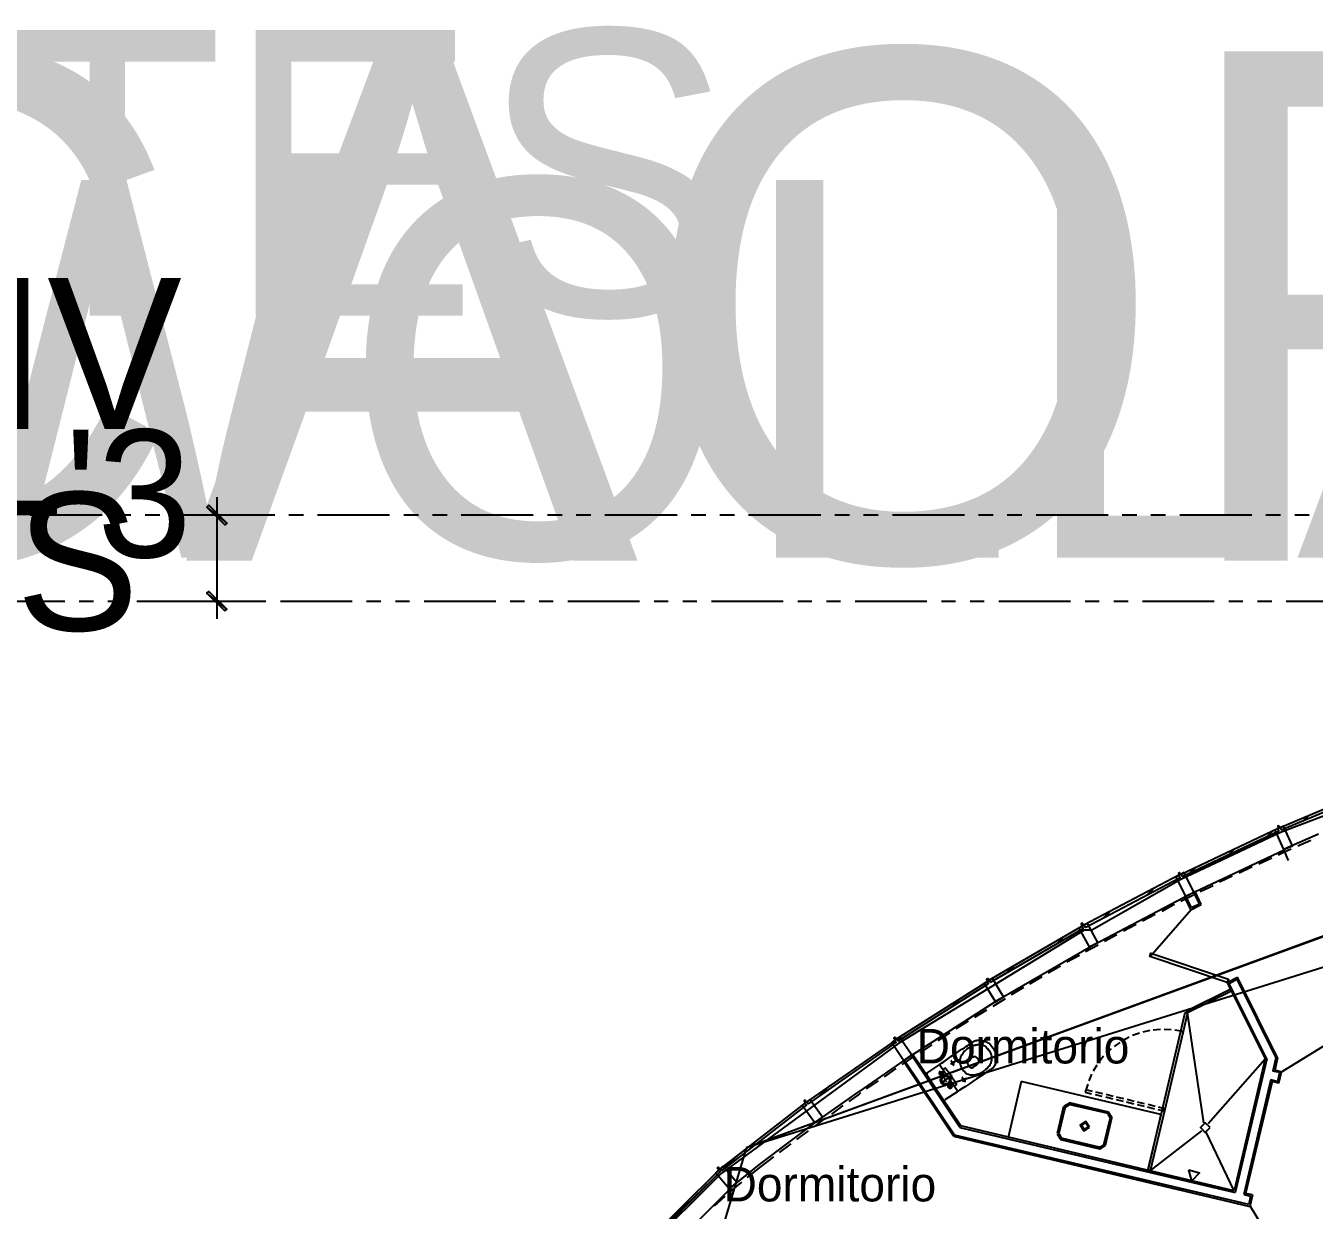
# Model space of a CAD drawing. Header units: feet. Extents: x -84 to 198, y -22 to 181.
# Drawn here: x 11.62 to 56.45, y 139.07 to 180.29 of the extents above; entities that cross this region are included whole.
import ezdxf
from ezdxf.enums import TextEntityAlignment as Align

# ---------------------------------------------------------------- set-up
doc = ezdxf.new("R2010")
doc.units = ezdxf.units.FT
for name, color, linetype in [('A-AREA-UNIDAD', 30, 'CONTINUOUS'), ('A-LINEA', 7, 'CONTINUOUS'), ('A-LINEA-FINA', 9, 'CONTINUOUS'), ('A-NOMBRE-ESPACIO', 2, 'CONTINUOUS'), ('A-TEXTO-PDF', 3, 'CONTINUOUS')]:
    doc.layers.add(name, color=color, linetype=linetype)

msp = doc.modelspace()

# ---------------------------------------------------------------- linework, layer by layer
at = {"layer": 'A-AREA-UNIDAD'}
msp.add_lwpolyline([(95.28, 161.8489), (92.96, 160.8533), (91.12, 160.3733), (91.072, 159.9822), (88.448, 159.9822), (80.832, 159.3422), (73.312, 158.0622), (66.368, 156.3022), (58.752, 153.6889), (58.72, 153.5289), (55.28, 152.2133), (51.808, 150.5778), (48.72, 148.8178), (48.448, 148.8178), (42, 144.8889), (35.808, 140.3378), (33.2, 137.7422)], dxfattribs=at)
at = {"layer": 'A-LINEA'}
for p, q in [((14.28, 163.2578), (11.7733, 163.2578)), ((15.28, 163.2578), (14.7733, 163.2578)), ((16.28, 163.2578), (15.7733, 163.2578)), ((19.28, 163.2578), (16.7733, 163.2578)), ((19.8133, 163.2578), (17.0267, 163.2578)), ((20.28, 163.2578), (19.7733, 163.2578)), ((21.28, 163.2578), (20.7733, 163.2578)), ((24.28, 163.2578), (21.7733, 163.2578)), ((25.28, 163.2578), (24.7733, 163.2578)), ((26.28, 163.2578), (25.7733, 163.2578)), ((29.28, 163.2578), (26.7733, 163.2578)), ((30.28, 163.2578), (29.7733, 163.2578)), ((31.28, 163.2578), (30.7733, 163.2578)), ((34.28, 163.2578), (31.7733, 163.2578)), ((35.28, 163.2578), (34.7733, 163.2578)), ((36.28, 163.2578), (35.7733, 163.2578)), ((39.28, 163.2578), (36.7733, 163.2578)), ((40.28, 163.2578), (39.7733, 163.2578)), ((41.28, 163.2578), (40.7733, 163.2578)), ((44.28, 163.2578), (41.7733, 163.2578)), ((45.28, 163.2578), (44.7733, 163.2578)), ((46.28, 163.2578), (45.7733, 163.2578)), ((49.28, 163.2578), (46.7733, 163.2578)), ((50.28, 163.2578), (49.7733, 163.2578)), ((51.28, 163.2578), (50.7733, 163.2578)), ((54.28, 163.2578), (51.7733, 163.2578)), ((55.28, 163.2578), (54.7733, 163.2578)), ((56.28, 163.2578), (55.7733, 163.2578)), ((12.9733, 160.2578), (10.48, 160.2578)), ((13.9733, 160.2578), (13.48, 160.2578)), ((14.9733, 160.2578), (14.48, 160.2578)), ((17.9733, 160.2578), (15.48, 160.2578)), ((19.8133, 160.2578), (17.0267, 160.2578)), ((18.9733, 160.2578), (18.48, 160.2578)), ((19.9733, 160.2578), (19.48, 160.2578)), ((22.9733, 160.2578), (20.48, 160.2578)), ((23.9733, 160.2578), (23.48, 160.2578)), ((24.9733, 160.2578), (24.48, 160.2578)), ((27.9733, 160.2578), (25.48, 160.2578)), ((28.9733, 160.2578), (28.48, 160.2578)), ((29.9733, 160.2578), (29.48, 160.2578)), ((32.9733, 160.2578), (30.48, 160.2578)), ((33.9733, 160.2578), (33.48, 160.2578)), ((34.9733, 160.2578), (34.48, 160.2578)), ((37.9733, 160.2578), (35.48, 160.2578)), ((88.2115, 160.099), (36.6895, 141.2395)), ((88.0906, 160.0939), (36.6895, 141.2395)), ((38.9733, 160.2578), (38.48, 160.2578)), ((39.9733, 160.2578), (39.48, 160.2578)), ((42.9733, 160.2578), (40.48, 160.2578)), ((43.9733, 160.2578), (43.48, 160.2578)), ((44.9733, 160.2578), (44.48, 160.2578)), ((47.9733, 160.2578), (45.48, 160.2578)), ((48.9733, 160.2578), (48.48, 160.2578)), ((49.9733, 160.2578), (49.48, 160.2578)), ((52.9733, 160.2578), (50.48, 160.2578)), ((53.9733, 160.2578), (53.48, 160.2578)), ((54.9733, 160.2578), (54.48, 160.2578)), ((57.9733, 160.2578), (55.48, 160.2578)), ((96.7676, 160.0506), (36.6895, 141.2395)), ((56.08, 152.6311), (56.2533, 152.7911)), ((54.8267, 152.0844), (55.0133, 152.2711)), ((53.48, 151.4444), (53.6667, 151.6311)), ((56.3333, 151.9378), (55.88, 151.7378)), ((54.9733, 151.3244), (54.52, 151.1111)), ((52.1333, 150.8178), (52.32, 150.9911)), ((54.2933, 151.0178), (53.84, 150.8044)), ((50.64, 150.0444), (50.8533, 150.2444)), ((52.9333, 150.3644), (52.48, 150.1511)), ((52.2533, 150.0311), (51.8133, 149.8178)), ((51.9333, 149.9778), (52.3067, 150.1644)), ((52.1867, 149.6044), (51.9867, 150.0044)), ((52.2533, 150.1378), (52.4533, 149.7378)), ((52.52, 149.7111), (52.3067, 150.1644)), ((49.12, 149.2444), (49.3467, 149.4578)), ((50.92, 149.3644), (50.48, 149.1244)), ((52.1696, 149.5204), (50.7466, 147.884)), ((52.1867, 149.6044), (52.4533, 149.7378)), ((50.2533, 149.0178), (49.8133, 148.7778)), ((47.4933, 148.3378), (47.7467, 148.5911)), ((49.5867, 148.6578), (49.16, 148.4178)), ((48.9333, 148.2978), (48.4933, 148.0578)), ((45.76, 147.3378), (46.0133, 147.5778)), ((47.6267, 147.5644), (47.2, 147.3244)), ((48.28, 147.9378), (47.84, 147.6978)), ((46.9733, 147.1911), (46.5467, 146.9378)), ((53.4267, 146.9911), (53.7867, 147.1778)), ((53.4933, 146.9644), (53.76, 147.1111)), ((53.76, 147.1111), (55.12, 144.3778)), ((55.1733, 144.3778), (53.7867, 147.1778)), ((53.4267, 146.9911), (54.7467, 144.3378)), ((54.8, 144.3378), (53.4933, 146.9644)), ((53.52, 146.7111), (53.52, 146.7111)), ((43.84, 146.1511), (44.1467, 146.4444)), ((45.6933, 146.4311), (45.2667, 146.1644)), ((45.0533, 146.0311), (44.6267, 145.7778)), ((52.6133, 142.1111), (52.04, 145.9378)), ((58.7379, 145.9953), (55.3292, 143.889)), ((50.7333, 145.3244), (50.4933, 145.2711)), ((51.1067, 145.3644), (50.8533, 145.3378)), ((51.48, 145.3511), (51.2267, 145.3644)), ((51.8933, 145.2844), (51.6, 145.3378)), ((41.76, 144.8044), (41.8933, 144.9378)), ((41.9467, 144.9911), (42.0933, 145.1244)), ((43.1467, 144.8311), (42.7333, 144.5511)), ((43.7733, 145.2444), (43.36, 144.9644)), ((49.6933, 144.9111), (49.4933, 144.7644)), ((50.0133, 145.0978), (49.8, 144.9778)), ((50.3733, 145.2311), (50.1333, 145.1511)), ((42.44, 144.4711), (41.0667, 143.5111)), ((42.48, 144.4978), (42.1467, 144.2711)), ((44.12, 141.9511), (42.44, 144.4711)), ((44.16, 142.0044), (42.48, 144.4978)), ((49.12, 144.4311), (48.9733, 144.2311)), ((49.3867, 144.6844), (49.2133, 144.5244)), ((55.12, 144.3778), (55.0133, 143.9111)), ((55.1733, 144.3778), (55.08, 143.9511)), ((41.8933, 144.0044), (41.4933, 143.7111)), ((43.9067, 141.6444), (42.1467, 144.2711)), ((43.9333, 141.6844), (42.1867, 144.2978)), ((42.9733, 143.8444), (43.3867, 144.1244)), ((43.4588, 144.117), (43.3941, 144.1299)), ((43.44, 144.1111), (44.0267, 143.2444)), ((48.8933, 144.1244), (48.76, 143.9111)), ((52.76, 142.0844), (54.7467, 144.3378)), ((54.7467, 144.3378), (53.6667, 139.7511)), ((54.8, 144.3378), (53.7067, 139.6844)), ((55.08, 143.9511), (55.32, 143.8844)), ((41.0667, 143.5111), (40.6133, 143.2044)), ((41.28, 143.5778), (40.8667, 143.2978)), ((43.5467, 142.9111), (42.96, 143.7911)), ((42.9808, 143.8499), (42.9679, 143.7852)), ((46.2533, 143.5511), (45.8, 141.6044)), ((51.12, 142.4044), (46.2533, 143.5511)), ((48.7067, 143.8044), (48.6133, 143.5778)), ((54.9467, 143.6178), (54, 139.6178)), ((54.9867, 143.5511), (54.0667, 139.6578)), ((54.9467, 143.6178), (55.1867, 143.5511)), ((55.2267, 143.4978), (54.9867, 143.5511)), ((55.2533, 143.8578), (55.0133, 143.9111)), ((55.1867, 143.5511), (55.2533, 143.8578)), ((55.2267, 143.4978), (55.32, 143.8844)), ((39.2267, 143.0444), (39.6133, 143.4178)), ((44.0133, 143.1778), (43.6, 142.9111)), ((44.0326, 143.1723), (44.0455, 143.237)), ((48.5733, 143.4578), (48.48, 143.1778)), ((48.48, 143.1778), (48.7067, 143.1244)), ((48.8267, 143.0978), (49.0667, 143.0444)), ((49.0933, 143.1244), (48.8533, 143.1778)), ((49.4533, 143.0311), (49.2133, 143.0978)), ((40.0533, 142.7111), (39.6533, 142.4178)), ((43.5412, 142.9052), (43.6059, 142.8923)), ((47.7333, 142.6844), (47.5067, 141.7378)), ((47.7867, 142.6711), (47.56, 141.7111)), ((47.9383, 142.8), (47.7378, 142.6761)), ((47.923, 142.7351), (47.8027, 142.6608)), ((49.28, 142.4311), (47.92, 142.7511)), ((49.2933, 142.4844), (47.9333, 142.8044)), ((49.2, 143.0178), (49.44, 142.9511)), ((49.56, 142.9244), (49.8, 142.8711)), ((49.8267, 142.9511), (49.5733, 143.0044)), ((49.92, 142.8444), (50.1733, 142.7778)), ((50.1867, 142.8578), (49.9467, 142.9244)), ((50.2933, 142.7511), (50.5333, 142.6978)), ((50.5467, 142.7778), (50.3067, 142.8311)), ((50.6533, 142.6711), (50.8933, 142.6044)), ((50.92, 142.6844), (50.68, 142.7511)), ((51.2133, 142.5778), (51.2133, 142.5778)), ((39.44, 142.2711), (39.04, 141.9778)), ((49.1333, 141.3511), (49.36, 142.2978)), ((49.1867, 141.3378), (49.4133, 142.2844)), ((49.3573, 142.2948), (49.283, 142.4151)), ((49.4222, 142.2795), (49.2983, 142.48)), ((51.12, 142.4044), (50.6667, 140.4578)), ((38.84, 141.8311), (38.44, 141.5378)), ((54.1733, 139.2711), (43.9333, 141.6844)), ((44.12, 141.9511), (53.7067, 139.6844)), ((53.6667, 139.7511), (44.16, 142.0044)), ((47.5111, 141.7294), (47.635, 141.5289)), ((47.576, 141.7141), (47.6503, 141.5938)), ((50.7467, 140.4444), (52.5467, 141.8311)), ((53.6667, 139.7511), (52.6933, 141.7911)), ((36.6881, 141.2357), (28.3665, 113.3809)), ((36.6881, 141.2357), (28.3665, 113.3809)), ((38.24, 141.3778), (37.84, 141.0844)), ((43.9067, 141.6444), (54.2133, 139.2044)), ((47.6267, 141.5378), (48.9867, 141.2044)), ((47.64, 141.5911), (49, 141.2711)), ((48.995, 141.2089), (49.1955, 141.3328)), ((49.0103, 141.2738), (49.1307, 141.3481)), ((35.8667, 140.4711), (36.44, 141.0178)), ((37.64, 140.9244), (37.2, 140.5911)), ((36.2533, 139.9378), (37.1467, 140.6578)), ((37.2, 140.5911), (36.7067, 140.2044)), ((33.0933, 137.8178), (35.5067, 140.1244)), ((35.9467, 139.5511), (35.5733, 139.2178)), ((54, 139.6178), (54.24, 139.5644)), ((54.3067, 139.6044), (54.0667, 139.6578)), ((54.24, 139.5644), (54.1733, 139.2711)), ((54.3067, 139.6044), (54.2133, 139.2044)), ((54.2225, 139.209), (56.3288, 135.8003))]:
    msp.add_line(p, q, dxfattribs=at)
for points in [[(18.2667, 163.8844), (18.2667, 163.2578), (18.2667, 160.2578), (18.2667, 159.6444)], [(55.3067, 152.3111), (58.7467, 153.7511), (58.7067, 153.8311), (55.2667, 152.3778), (55.3067, 152.3111)], [(55.3867, 152.4311), (55.2533, 152.3778), (55.2133, 152.4444), (55.1867, 152.4311), (55.2133, 152.3644), (55.08, 152.2978), (55.3867, 151.6178), (55.6933, 151.7511), (55.3867, 152.4311)], [(51.8533, 150.6844), (55.2267, 152.2711), (55.2, 152.3511), (51.8267, 150.7511), (51.8533, 150.6844)], [(56.6, 152.1511), (55.3867, 151.6178), (55.5467, 151.2444)], [(42.4533, 144.4711), (45.4933, 146.4178), (48.7733, 148.3111), (52.12, 150.0711), (55.3867, 151.6044)], [(55.6533, 151.6311), (55.3333, 151.4978), (55.2, 151.4311)], [(48.48, 148.9111), (51.7867, 150.6444), (51.7467, 150.7244), (48.44, 148.9911), (48.48, 148.9111)], [(51.9333, 150.8178), (51.8, 150.7511), (51.76, 150.8178), (51.7333, 150.8044), (51.76, 150.7244), (51.64, 150.6711), (51.9733, 149.9911), (52.2667, 150.1378), (51.9333, 150.8178)], [(53.6, 150.6978), (53.4, 150.6044), (53.16, 150.4844)], [(51.9333, 149.9778), (52.16, 149.5244), (52.52, 149.7111)], [(51.5867, 149.7111), (51.5067, 149.6711), (51.1467, 149.4711)], [(45.1867, 147.0044), (48.4133, 148.8711), (48.3733, 148.9511), (45.1467, 147.0711), (45.1867, 147.0044)], [(48.56, 149.0444), (48.4267, 148.9778), (48.3867, 149.0578), (48.3467, 149.0311), (48.3867, 148.9644), (48.2667, 148.8844), (48.6267, 148.2311), (48.92, 148.3911), (48.56, 149.0444)], [(53.4267, 146.9911), (50.7333, 147.8978), (50.7733, 148.0178), (53.4667, 147.1111), (53.4267, 146.9911)], [(45.2533, 147.1378), (45.1333, 147.0711), (45.08, 147.1378), (45.0533, 147.1111), (45.0933, 147.0444), (44.9733, 146.9644), (45.36, 146.3244), (45.64, 146.4978), (45.2533, 147.1378)], [(41.9733, 144.9644), (45.12, 146.9644), (45.08, 147.0311), (41.9333, 145.0311), (41.9733, 144.9644)], [(46.3333, 146.8178), (45.9333, 146.5778), (45.9067, 146.5644)], [(53.5733, 146.6978), (52.04, 145.9378), (52.0133, 146.0044), (53.5333, 146.7644), (53.5733, 146.6978)], [(52.04, 145.9378), (51.8933, 145.2844), (51.8133, 145.2978), (51.96, 145.9511), (52.04, 145.9378)], [(52.0667, 145.9911), (52.0667, 145.9911), (52.0667, 145.9911)], [(44.4133, 145.6444), (44.1333, 145.4711), (43.9867, 145.3778)], [(51.16, 142.5378), (51.8133, 145.2978), (51.8933, 145.2844), (51.24, 142.5244), (51.16, 142.5378)], [(51.8667, 145.3244), (51.8667, 145.3244), (51.8667, 145.3244)], [(38.8533, 142.7778), (41.9067, 144.9111), (41.8667, 144.9778), (38.8, 142.8444), (38.8533, 142.7778)], [(42.0267, 145.0978), (41.9067, 145.0178), (41.8667, 145.0844), (41.8267, 145.0578), (41.88, 144.9911), (41.76, 144.9111), (42.1733, 144.2844), (42.4533, 144.4711), (42.0267, 145.0978)], [(43.3867, 144.1244), (43.4133, 144.1378), (43.48, 144.1911), (43.5733, 144.2444), (43.6933, 144.3244), (43.8133, 144.4178), (43.9467, 144.4978), (44.08, 144.5911), (44.1867, 144.6711), (44.28, 144.7244), (44.3467, 144.7644), (44.4, 144.8044), (44.44, 144.8311), (44.4667, 144.8444), (44.48, 144.8578), (44.4933, 144.8578), (44.4933, 144.8711), (44.5067, 144.8711), (44.52, 144.8844), (44.5333, 144.8844), (44.5467, 144.8978), (44.5467, 144.9111), (44.56, 144.9111), (44.5733, 144.9244), (44.5867, 144.9378), (44.6, 144.9378), (44.6133, 144.9511), (44.6267, 144.9511), (44.64, 144.9644), (44.6533, 144.9644), (44.6667, 144.9778), (44.68, 144.9778), (44.7067, 144.9778), (44.72, 144.9911), (44.7333, 144.9911), (44.7467, 144.9911), (44.7733, 144.9911), (44.7867, 144.9911), (44.8, 144.9911), (44.8267, 144.9778), (44.84, 144.9778), (44.8667, 144.9778), (44.88, 144.9778), (44.9067, 144.9644), (44.92, 144.9644), (44.9467, 144.9644), (44.9733, 144.9511), (44.9867, 144.9511), (45.0133, 144.9378), (45.04, 144.9378), (45.0667, 144.9244), (45.0933, 144.8978), (45.1333, 144.8844), (45.16, 144.8578), (45.2, 144.8178), (45.24, 144.7644), (45.28, 144.7111), (45.32, 144.6444), (45.3467, 144.5911), (45.3733, 144.5378), (45.3867, 144.4978), (45.3867, 144.4578), (45.4, 144.4311), (45.4, 144.4044), (45.3867, 144.3778), (45.3867, 144.3511), (45.3867, 144.3244), (45.3867, 144.2978), (45.3867, 144.2844), (45.3733, 144.2578), (45.3733, 144.2444), (45.3733, 144.2178), (45.36, 144.2044), (45.36, 144.1778), (45.36, 144.1644), (45.3467, 144.1511), (45.3467, 144.1244), (45.3333, 144.1111), (45.3333, 144.0978), (45.32, 144.0844), (45.3067, 144.0711), (45.3067, 144.0578), (45.2933, 144.0444), (45.28, 144.0311), (45.2667, 144.0178), (45.2533, 144.0178), (45.2533, 144.0044), (45.24, 143.9911), (45.2267, 143.9911), (45.2133, 143.9778), (45.2, 143.9644), (45.1867, 143.9644), (45.1733, 143.9511), (45.16, 143.9511), (45.1467, 143.9378), (45.1333, 143.9244), (45.12, 143.9244), (45.1067, 143.9111), (45.0933, 143.8978), (45.0667, 143.8844), (45.0267, 143.8578), (44.9867, 143.8311), (44.92, 143.7778), (44.8267, 143.7244), (44.7067, 143.6444), (44.5867, 143.5644), (44.4533, 143.4711), (44.32, 143.3778), (44.2, 143.3111), (44.1067, 143.2444), (44.04, 143.2044), (44.0133, 143.1778)], [(44.2, 143.9911), (44.2533, 143.9244), (44.2933, 143.8844), (44.3333, 143.8444), (44.3733, 143.8178), (44.4133, 143.8044), (44.4533, 143.7911), (44.48, 143.7778), (44.52, 143.7778), (44.5467, 143.7778), (44.5733, 143.7778), (44.6, 143.7778), (44.6267, 143.7778), (44.64, 143.7778), (44.6667, 143.7911), (44.68, 143.7911), (44.7067, 143.8044), (44.72, 143.8044), (44.7467, 143.8044), (44.76, 143.8178), (44.7867, 143.8178), (44.8, 143.8311), (44.8267, 143.8311), (44.84, 143.8444), (44.8667, 143.8578), (44.8933, 143.8711), (44.92, 143.8844), (44.9333, 143.8978), (44.96, 143.9111), (44.9867, 143.9378), (45, 143.9511), (45.0267, 143.9644), (45.04, 143.9911), (45.0667, 144.0044), (45.08, 144.0178), (45.0933, 144.0311), (45.1067, 144.0578), (45.12, 144.0711), (45.1333, 144.0844), (45.1467, 144.0978), (45.16, 144.1111), (45.1733, 144.1244), (45.1733, 144.1378), (45.1867, 144.1644), (45.2, 144.1778), (45.2133, 144.1911), (45.2133, 144.2178), (45.2267, 144.2444), (45.2267, 144.2711), (45.24, 144.2978), (45.24, 144.3378), (45.24, 144.3778), (45.24, 144.4178), (45.2267, 144.4578), (45.2133, 144.5111), (45.1867, 144.5644), (45.1467, 144.6178), (45.1067, 144.6711), (45.0667, 144.7111), (45.0267, 144.7511), (45, 144.7778), (44.96, 144.7911), (44.92, 144.8044), (44.8933, 144.8178), (44.8533, 144.8311), (44.8267, 144.8311), (44.8, 144.8311), (44.7867, 144.8311), (44.76, 144.8311), (44.7467, 144.8311), (44.72, 144.8311), (44.7067, 144.8178), (44.68, 144.8178), (44.6667, 144.8178), (44.6533, 144.8044), (44.6267, 144.8044), (44.6133, 144.8044), (44.5867, 144.7911), (44.5733, 144.7778), (44.5467, 144.7778), (44.52, 144.7644), (44.5067, 144.7511), (44.48, 144.7378), (44.4533, 144.7244), (44.4267, 144.7111), (44.4, 144.6978), (44.3867, 144.6844), (44.36, 144.6711), (44.3333, 144.6444), (44.32, 144.6311), (44.3067, 144.6178), (44.2933, 144.6044), (44.2667, 144.5911), (44.2533, 144.5644), (44.24, 144.5511), (44.2267, 144.5378), (44.2267, 144.5244), (44.2133, 144.5111), (44.2, 144.4844), (44.1867, 144.4711), (44.1733, 144.4578), (44.16, 144.4311), (44.1467, 144.4044), (44.1467, 144.3778), (44.1333, 144.3511), (44.12, 144.3244), (44.12, 144.2844), (44.12, 144.2444), (44.12, 144.2044), (44.1333, 144.1511), (44.1467, 144.1111), (44.1733, 144.0444), (44.2133, 143.9911)], [(51.84, 145.2444), (51.84, 145.2444), (51.84, 145.2444)], [(42.52, 144.4178), (42.36, 144.3111), (42.1067, 144.1378)], [(44.36, 144.2178), (44.36, 144.2311), (44.36, 144.2444), (44.36, 144.2578), (44.36, 144.2711), (44.36, 144.2844), (44.3733, 144.2844), (44.3733, 144.2978), (44.3867, 144.2978), (44.3867, 144.3111), (44.4, 144.3111), (44.4133, 144.3244), (44.4267, 144.3244), (44.44, 144.3378), (44.4533, 144.3511), (44.4667, 144.3644), (44.48, 144.3644), (44.4933, 144.3778), (44.5067, 144.3778), (44.52, 144.3911), (44.5333, 144.3911), (44.5467, 144.4044), (44.56, 144.4044), (44.5733, 144.4044), (44.5867, 144.4044), (44.6, 144.4044), (44.6133, 144.4178), (44.6267, 144.4178), (44.64, 144.4178), (44.6533, 144.4178), (44.6667, 144.4178), (44.68, 144.4044), (44.7067, 144.3911), (44.72, 144.3778), (44.7467, 144.3511), (44.76, 144.3111), (44.7733, 144.2844), (44.7733, 144.2711), (44.7733, 144.2444), (44.7733, 144.2311), (44.76, 144.2178), (44.76, 144.2044), (44.7467, 144.2044), (44.7467, 144.1911), (44.7333, 144.1778), (44.7333, 144.1644), (44.72, 144.1644), (44.72, 144.1511), (44.72, 144.1378), (44.7067, 144.1378), (44.7067, 144.1244), (44.6933, 144.1244), (44.68, 144.1111), (44.6667, 144.0978), (44.6533, 144.0978), (44.64, 144.0844), (44.6267, 144.0711), (44.6133, 144.0711), (44.6, 144.0578), (44.5867, 144.0444), (44.5733, 144.0444), (44.5733, 144.0311), (44.56, 144.0311), (44.5467, 144.0311), (44.5333, 144.0178), (44.5333, 144.0311), (44.52, 144.0311), (44.5067, 144.0311), (44.4933, 144.0311), (44.4933, 144.0444), (44.48, 144.0444), (44.4667, 144.0711), (44.4533, 144.0844), (44.4267, 144.1111), (44.4133, 144.1511), (44.4, 144.1778), (44.3733, 144.1911), (44.3733, 144.2178), (44.36, 144.2178)], [(43.9333, 143.3911), (43.9333, 143.4044), (43.9467, 143.4044), (43.96, 143.4178), (43.9733, 143.4178), (43.9867, 143.4311), (44, 143.4444), (44, 143.4578), (44, 143.4711), (43.9733, 143.4978), (43.9467, 143.5511), (43.8933, 143.6311), (43.84, 143.7111), (43.7867, 143.7911), (43.7333, 143.8711), (43.68, 143.9378), (43.6533, 143.9778), (43.64, 144.0044), (43.6267, 144.0178), (43.6133, 144.0178), (43.6, 144.0044), (43.5867, 144.0044), (43.5867, 143.9911), (43.5733, 143.9911), (43.56, 143.9778), (43.5467, 143.9644)], [(43.96, 144.2444), (43.9467, 144.2311), (43.9333, 144.2311), (43.9067, 144.2178), (43.8933, 144.1911), (43.8667, 144.1778), (43.84, 144.1644), (43.8133, 144.1511), (43.8, 144.1378)], [(43.92, 144.1111), (43.9067, 144.1244), (43.8933, 144.1511), (43.88, 144.1778), (43.8667, 144.2044), (43.84, 144.2311), (43.8267, 144.2444), (43.8267, 144.2578), (43.8133, 144.2711)], [(43.9067, 144.2044), (43.9067, 144.1911), (43.9067, 144.1778), (43.9067, 144.1644), (43.8933, 144.1644), (43.8933, 144.1511), (43.88, 144.1511), (43.8667, 144.1511), (43.8533, 144.1511), (43.8533, 144.1644), (43.84, 144.1644), (43.84, 144.1778), (43.84, 144.1911), (43.84, 144.2044), (43.8533, 144.2044), (43.8533, 144.2178), (43.8667, 144.2178), (43.88, 144.2178), (43.8933, 144.2178), (43.8933, 144.2044), (43.9067, 144.2044)], [(43.5467, 143.8844), (43.5333, 143.8711), (43.5067, 143.8578), (43.4933, 143.8444), (43.4667, 143.8178), (43.44, 143.8044), (43.4133, 143.7911), (43.4, 143.7778)], [(43.5467, 143.7244), (43.5333, 143.7244), (43.5333, 143.7378), (43.5067, 143.7644), (43.4933, 143.8044), (43.4667, 143.8311), (43.4533, 143.8578), (43.4267, 143.8844), (43.4267, 143.8978), (43.4133, 143.9111)], [(43.52, 143.8578), (43.5333, 143.8444), (43.5333, 143.8311), (43.5333, 143.8178), (43.52, 143.8044), (43.52, 143.7911), (43.5067, 143.7778), (43.4933, 143.7778), (43.48, 143.7778), (43.48, 143.7644), (43.4667, 143.7644), (43.4533, 143.7778), (43.44, 143.7778), (43.4267, 143.7911), (43.4133, 143.8044), (43.4133, 143.8178), (43.4133, 143.8311), (43.4133, 143.8444), (43.4133, 143.8578), (43.4267, 143.8711), (43.44, 143.8844), (43.4533, 143.8844), (43.4667, 143.8844), (43.48, 143.8844), (43.4933, 143.8844), (43.5067, 143.8844), (43.52, 143.8711), (43.52, 143.8578)], [(43.4933, 143.8444), (43.5067, 143.8444), (43.5067, 143.8311), (43.5067, 143.8178), (43.4933, 143.8178), (43.4933, 143.8044), (43.48, 143.8044), (43.4667, 143.8044), (43.4533, 143.8044), (43.44, 143.8178), (43.44, 143.8311), (43.44, 143.8444), (43.4533, 143.8444), (43.4533, 143.8578), (43.4667, 143.8578), (43.48, 143.8578), (43.4933, 143.8578), (43.4933, 143.8444)], [(43.7733, 143.6978), (43.7867, 143.6711), (43.8, 143.6444), (43.8, 143.6044), (43.8, 143.5778), (43.8, 143.5511), (43.7867, 143.5244), (43.7733, 143.4978), (43.7467, 143.4711), (43.72, 143.4578), (43.6933, 143.4444), (43.6667, 143.4311), (43.64, 143.4178), (43.6133, 143.4311), (43.5733, 143.4311), (43.5467, 143.4444), (43.52, 143.4578), (43.5067, 143.4711), (43.48, 143.4978), (43.4667, 143.5244), (43.4533, 143.5644), (43.4533, 143.5911), (43.4533, 143.6178), (43.4533, 143.6444), (43.4667, 143.6711), (43.48, 143.6978), (43.5067, 143.7244), (43.5333, 143.7511), (43.56, 143.7644), (43.5867, 143.7644), (43.6133, 143.7778), (43.64, 143.7778), (43.68, 143.7644), (43.7067, 143.7511), (43.7333, 143.7378), (43.7467, 143.7244), (43.7733, 143.6978)], [(43.8533, 143.7511), (43.84, 143.7511), (43.8133, 143.7244), (43.76, 143.6844), (43.6933, 143.6444), (43.6267, 143.6044), (43.5733, 143.5644), (43.52, 143.5244), (43.48, 143.4978), (43.4667, 143.4978)], [(43.7333, 143.6711), (43.7467, 143.6578), (43.76, 143.6311), (43.76, 143.6044), (43.76, 143.5911), (43.76, 143.5644), (43.7467, 143.5378), (43.7333, 143.5244), (43.72, 143.4978), (43.7067, 143.4844), (43.68, 143.4711), (43.6533, 143.4711), (43.6267, 143.4711), (43.6133, 143.4711), (43.5867, 143.4711), (43.56, 143.4844), (43.5467, 143.4844), (43.5333, 143.5111), (43.5067, 143.5244), (43.5067, 143.5511), (43.4933, 143.5644), (43.4933, 143.5911), (43.4933, 143.6178), (43.4933, 143.6311), (43.5067, 143.6578), (43.52, 143.6844), (43.5333, 143.6978), (43.5467, 143.7111), (43.5733, 143.7244), (43.6, 143.7378), (43.6133, 143.7378), (43.64, 143.7378), (43.6667, 143.7244), (43.68, 143.7244), (43.7067, 143.7111), (43.72, 143.6978), (43.7333, 143.6711)], [(43.6667, 143.5378), (43.6533, 143.5511), (43.64, 143.5778), (43.6267, 143.5911), (43.6133, 143.6178), (43.6, 143.6444), (43.5867, 143.6578), (43.5733, 143.6711), (43.5733, 143.6844)], [(43.8267, 143.2978), (43.8133, 143.3244), (43.7867, 143.3511), (43.7733, 143.3778), (43.7467, 143.4044), (43.7333, 143.4444), (43.72, 143.4578), (43.7067, 143.4844), (43.6933, 143.4844)], [(44.3467, 143.6578), (44.3333, 143.6578), (44.32, 143.6444), (44.3067, 143.6311), (44.28, 143.6178), (44.2533, 143.5911), (44.2267, 143.5778), (44.2, 143.5644), (44.1867, 143.5511)], [(44.3067, 143.5244), (44.3067, 143.5378), (44.2933, 143.5511), (44.28, 143.5644), (44.2667, 143.5911), (44.2533, 143.6178), (44.2267, 143.6444), (44.2133, 143.6711), (44.2133, 143.6844), (44.2, 143.6844)], [(44.2933, 143.6178), (44.2933, 143.6044), (44.2933, 143.5911), (44.2933, 143.5778), (44.28, 143.5778), (44.2667, 143.5644), (44.2533, 143.5644), (44.24, 143.5778), (44.2267, 143.5911), (44.2267, 143.6044), (44.2267, 143.6178), (44.2267, 143.6311), (44.24, 143.6311), (44.2533, 143.6311), (44.2533, 143.6444), (44.2667, 143.6444), (44.28, 143.6311), (44.2933, 143.6178)], [(37.1467, 140.6578), (39.2133, 142.2178), (40.6133, 143.2044)], [(40.6667, 143.1511), (40.6133, 143.1111), (40.2533, 142.8578)], [(43.8533, 143.4311), (43.8533, 143.4178), (43.84, 143.4178), (43.8133, 143.4044), (43.7867, 143.3778), (43.7733, 143.3644), (43.7467, 143.3511), (43.72, 143.3378), (43.7067, 143.3244)], [(43.8267, 143.4044), (43.8267, 143.3911), (43.84, 143.3911), (43.84, 143.3778), (43.84, 143.3644), (43.84, 143.3511), (43.8267, 143.3511), (43.8267, 143.3378), (43.8133, 143.3244), (43.8, 143.3111), (43.7867, 143.3111), (43.7733, 143.3111), (43.76, 143.3111), (43.7467, 143.3244), (43.7333, 143.3244), (43.7333, 143.3378), (43.72, 143.3511), (43.72, 143.3644), (43.72, 143.3778), (43.72, 143.3911), (43.72, 143.4044), (43.7333, 143.4044), (43.7333, 143.4178), (43.7467, 143.4178), (43.7467, 143.4311), (43.76, 143.4311), (43.7733, 143.4311), (43.7867, 143.4311), (43.8, 143.4311), (43.8133, 143.4178), (43.8267, 143.4178), (43.8267, 143.4044)], [(43.8, 143.3911), (43.8133, 143.3778), (43.8133, 143.3644), (43.8, 143.3644), (43.8, 143.3511), (43.7867, 143.3378), (43.7733, 143.3378), (43.76, 143.3378), (43.76, 143.3511), (43.7467, 143.3511), (43.7467, 143.3644), (43.7467, 143.3778), (43.7467, 143.3911), (43.76, 143.3911), (43.76, 143.4044), (43.7733, 143.4044), (43.7867, 143.4044), (43.8, 143.3911)], [(48.7333, 143.2044), (48.5067, 143.2578), (48.48, 143.1778)], [(35.84, 140.4444), (38.7867, 142.7244), (38.7333, 142.7911), (35.7867, 140.5111), (35.84, 140.4444)], [(38.9067, 142.9244), (38.7867, 142.8311), (38.7333, 142.8978), (38.7067, 142.8711), (38.7467, 142.8044), (38.64, 142.7244), (39.08, 142.1244), (39.3467, 142.3111), (38.9067, 142.9244)], [(51.0133, 142.5778), (51.24, 142.5244), (51.2667, 142.6044), (51.04, 142.6578)], [(48.6355, 141.9595), (48.5116, 142.16), (48.3111, 142.0361), (48.435, 141.8356), (48.6355, 141.9595)], [(51.24, 142.5244), (50.7467, 140.4444), (50.6667, 140.4578), (51.16, 142.5378), (51.24, 142.5244)], [(51.1867, 142.4978), (51.1867, 142.4978), (51.1867, 142.4978)], [(48.5966, 141.9687), (48.5024, 142.1211), (48.3501, 142.0269), (48.4442, 141.8745), (48.5966, 141.9687)], [(52.8267, 141.9444), (52.66, 142.1111), (52.4933, 141.9444), (52.66, 141.7778), (52.8267, 141.9444)], [(33.1467, 137.7644), (35.7867, 140.4044), (35.72, 140.4578), (33.08, 137.8311), (33.1467, 137.7644)], [(35.88, 140.6044), (35.7733, 140.4978), (35.7067, 140.5644), (35.68, 140.5378), (35.7333, 140.4711), (35.6267, 140.3778), (36.1067, 139.8178), (36.36, 140.0311), (35.88, 140.6044)], [(50.72, 140.4844), (50.72, 140.4844), (50.72, 140.4844)], [(28.5333, 127.5511), (29.72, 131.0444), (31.4267, 134.3244), (33.6267, 137.3111), (36.2533, 139.9378)], [(36.52, 140.0444), (36.3333, 139.8978), (36.1333, 139.7244)]]:
    msp.add_lwpolyline(points, dxfattribs=at)
at = {"layer": 'A-LINEA-FINA'}
for points in [[(17.9867, 163.6044), (17.92, 163.5378), (18.6133, 162.9778), (17.9867, 163.6044)], [(17.92, 163.5378), (18.6133, 162.9778), (18.5467, 162.9244), (17.92, 163.5378), (17.92, 163.5378)], [(18.6133, 159.9911), (17.92, 160.5378), (17.9867, 160.6044), (18.6133, 159.9911), (18.6133, 159.9911)], [(18.5467, 159.9244), (18.6133, 159.9911), (17.92, 160.5378), (18.5467, 159.9244)], [(52.0933, 140.4711), (52.4667, 140.3778), (52.2, 140.0978), (52.0933, 140.4711), (52.0933, 140.4711)]]:
    msp.add_lwpolyline(points, dxfattribs=at)

# ---------------------------------------------------------------- texts
at = {"layer": 'A-NOMBRE-ESPACIO'}
for p in [(46.32, 144.1778), (39.6, 139.3778)]:
    msp.add_text('Dormitorio', height=1.2, dxfattribs=at).set_placement(p, align=Align.CENTER)
at = {"layer": 'A-TEXTO-PDF'}
for s, height, p in [('KCABTES', 9.944, (5.2265, 170.193)), ('TNEMHCAORCNE', 17.716, (17.1598, 161.6769)), ('ELBAWOLLA', 13.144, (14.3198, 161.7794)), ('WEIV', 5.259, (8.0665, 166.2495)), ('"0-\'3', 4.438, (11.4932, 161.7917)), ('EDIS', 4.802, (8.0665, 159.246))]:
    msp.add_text(s, height=height, dxfattribs=at).set_placement(p, align=Align.CENTER)

doc.saveas('drawing.dxf')
